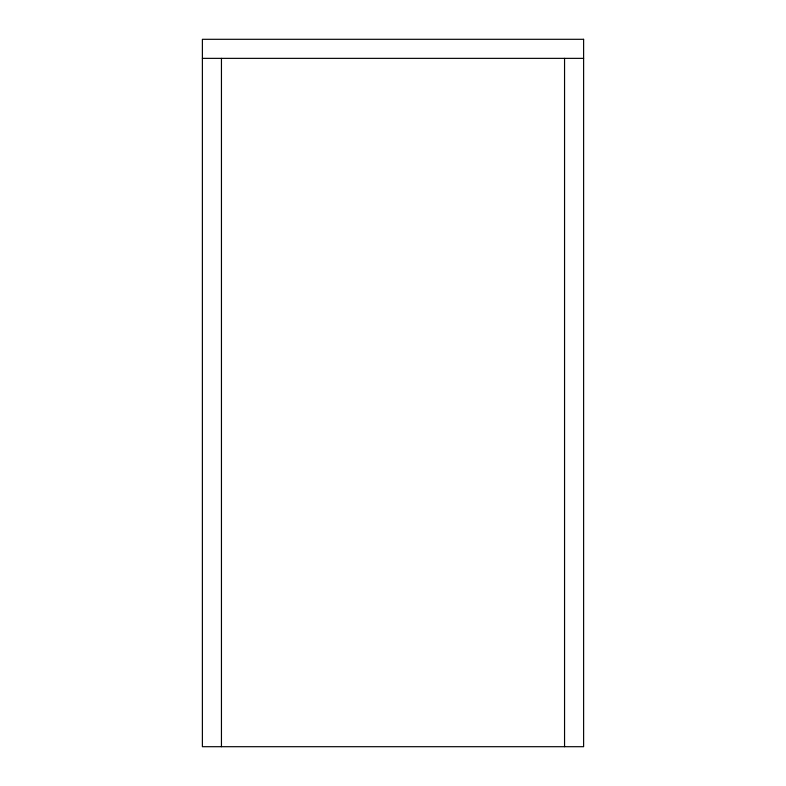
<?xml version="1.0" encoding="UTF-8"?>
<svg xmlns="http://www.w3.org/2000/svg" width="786" height="786" viewBox="0 0 786 786"><rect width="100%" height="100%" fill="white"/><g stroke="black" fill="none" stroke-linecap="round" stroke-linejoin="round"><path stroke-width="1.18" d="M202.385 58.361L583.615 58.361M564.554 58.361L564.554 746.7M221.446 58.361L221.446 746.7M583.615 39.3L202.385 39.3L202.385 746.7L583.615 746.7L583.615 39.3"/></g></svg>
